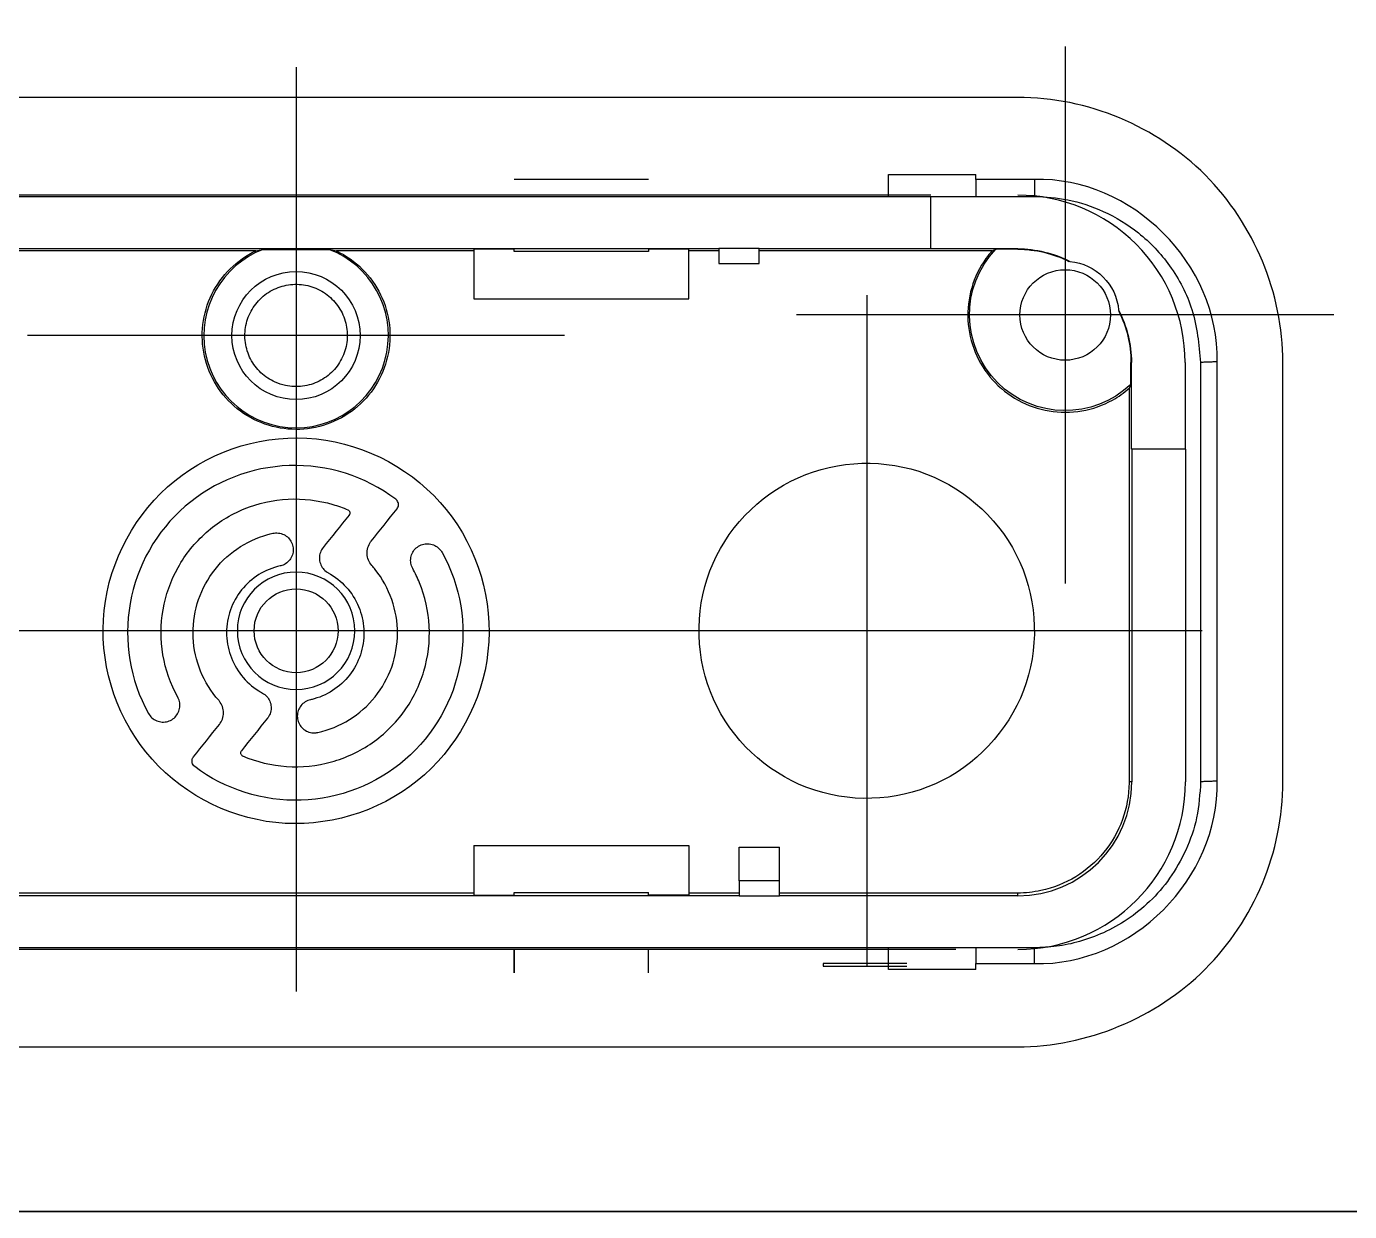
# Model space of a CAD drawing. Extents: x -37 to 6627, y -242 to 2286.
# Drawn here: x 4039.86 to 4079.28, y 311.8 to 347.13 of the extents above; entities that cross this region are included whole.
import ezdxf

# ---------------------------------------------------------------- set-up
doc = ezdxf.new("R2010")
doc.units = 0
doc.header["$LTSCALE"] = 20
doc.header["$MEASUREMENT"] = 0
doc.layers.add('1', color=1, linetype='CONTINUOUS')
doc.layers.add('3', color=3, linetype='CONTINUOUS')

# ---------------------------------------------------------------- blocks, each defined once
blk = doc.blocks.new('A$C915d0707')
at = {"layer": '1', "color": 7, "linetype": 'Continuous'}
for points, knots in [([(12.277, 49.283), (37.606, 48.952), (62.933, 48.508), (113.582, 47.389), (138.903, 46.716), (214.857, 44.353), (265.468, 42.321), (328.623, 39.215), (341.249, 38.565), (366.465, 37.211), (379.043, 36.507), (397.686, 35.422), (403.863, 35.056), (416.118, 34.316), (422.128, 33.946), (433.714, 33.222), (439.314, 32.865), (450.059, 32.172), (455.178, 31.836), (464.548, 31.215), (468.876, 30.923), (476.45, 30.409), (479.697, 30.186), (485.215, 29.805), (487.494, 29.647), (491.209, 29.387), (492.651, 29.286), (499.018, 28.837), (501.604, 28.652), (501.604, 28.652)], [0, 0, 0, 0, 0.125, 0.125, 0.25, 0.25, 0.5, 0.5, 0.5625, 0.5625, 0.625, 0.625, 0.65625, 0.65625, 0.6875, 0.6875, 0.71875, 0.71875, 0.75, 0.75, 0.78125, 0.78125, 0.8125, 0.8125, 0.84375, 0.84375, 0.875, 0.875, 1, 1, 1, 1]), ([(503.46, 26.727), (503.46, 26.727), (500.849, 26.913), (494.433, 27.362), (492.98, 27.464), (489.242, 27.721), (486.955, 27.878), (481.43, 28.253), (478.185, 28.471), (470.627, 28.975), (466.308, 29.26), (456.956, 29.869), (451.853, 30.198), (441.106, 30.881), (435.505, 31.232), (423.916, 31.948), (417.915, 32.313), (405.618, 33.048), (399.419, 33.413), (380.707, 34.494), (368.078, 35.199), (342.75, 36.56), (330.066, 37.215), (266.618, 40.344), (215.773, 42.39), (139.466, 44.769), (114.027, 45.448), (63.143, 46.573), (37.698, 47.021), (12.251, 47.353)], [0, 0, 0, 0, 0.125, 0.125, 0.15625, 0.15625, 0.1875, 0.1875, 0.21875, 0.21875, 0.25, 0.25, 0.28125, 0.28125, 0.3125, 0.3125, 0.34375, 0.34375, 0.375, 0.375, 0.4375, 0.4375, 0.5, 0.5, 0.75, 0.75, 0.875, 0.875, 1, 1, 1, 1]), ([(9.032, 2.07), (34.703, 2.07), (60.374, 2.07), (111.717, 2.07), (137.392, 2.07), (214.393, 2.07), (265.684, 2.07), (329.744, 2.07), (342.555, 2.07), (368.139, 2.07), (380.901, 2.07), (399.832, 2.07), (406.141, 2.07), (418.405, 2.07), (424.378, 2.07), (435.966, 2.07), (441.581, 2.07), (452.383, 2.07), (457.495, 2.07), (466.849, 2.07), (471.126, 2.07), (478.814, 2.07), (482.103, 2.07), (487.681, 2.07), (489.976, 2.07), (493.765, 2.07), (495.235, 2.07), (501.703, 2.07), (504.321, 2.07), (504.321, 2.07)], [0, 0, 0, 0, 0.125, 0.125, 0.25, 0.25, 0.5, 0.5, 0.5625, 0.5625, 0.625, 0.625, 0.65625, 0.65625, 0.6875, 0.6875, 0.71875, 0.71875, 0.75, 0.75, 0.78125, 0.78125, 0.8125, 0.8125, 0.84375, 0.84375, 0.875, 0.875, 1, 1, 1, 1]), ([(502.322, 0), (502.323, 0), (499.718, 0), (493.28, 0), (491.817, 0), (488.038, 0), (485.746, 0), (480.164, 0), (476.86, 0), (469.158, 0), (464.87, 0), (455.491, 0), (450.356, 0), (439.559, 0), (433.948, 0), (422.37, 0), (416.402, 0), (404.152, 0), (397.865, 0), (379.013, 0), (366.309, 0), (340.851, 0), (328.106, 0), (264.373, 0), (213.343, 0), (136.735, 0), (111.192, 0), (60.112, 0), (34.572, 0), (9.032, 0)], [0, 0, 0, 0, 0.125, 0.125, 0.15625, 0.15625, 0.1875, 0.1875, 0.21875, 0.21875, 0.25, 0.25, 0.28125, 0.28125, 0.3125, 0.3125, 0.34375, 0.34375, 0.375, 0.375, 0.4375, 0.4375, 0.5, 0.5, 0.75, 0.75, 0.875, 0.875, 1, 1, 1, 1])]:
    blk.add_open_spline(points, degree=3, knots=knots, dxfattribs=at)

msp = doc.modelspace()

# ---------------------------------------------------------------- linework, layer by layer
at = {"layer": '1', "color": 7, "linetype": 'Continuous'}
for p, q in [((4070.80675, 346.52821), (4070.80675, 330.52821)), ((4047.89255, 345.91686), (4047.89255, 329.91686)), ((4047.89255, 345.91407), (4047.89255, 329.91407)), ((4058.39255, 342.57085), (4054.39254, 342.57085)), ((4054.39254, 342.57085), (4054.39254, 342.57085)), ((4065.54254, 342.064), (4065.54254, 342.714)), ((4032.24265, 342.11352), (4066.80675, 342.11352)), ((4065.54254, 342.064), (4065.54254, 342.064)), ((4065.54254, 342.064), (4068.14254, 342.064)), ((4066.80675, 340.514), (4066.80675, 342.06399)), ((4022.33909, 340.514), (4060.49255, 340.514)), ((4046.91237, 340.48346), (4048.87273, 340.48346)), ((4053.19255, 340.49218), (4053.19254, 340.43767)), ((4054.39255, 340.49218), (4053.19255, 340.49218)), ((4054.39254, 340.42457), (4054.39255, 340.49218)), ((4058.39255, 340.49218), (4058.39255, 340.42457)), ((4059.59255, 340.49218), (4058.39255, 340.49218)), ((4059.59254, 340.43767), (4059.59255, 340.49218)), ((4060.49255, 340.514), (4060.49255, 340.064)), ((4061.69255, 340.514), (4060.49255, 340.514)), ((4061.69255, 340.514), (4066.80675, 340.514)), ((4061.69255, 340.064), (4061.69255, 340.514)), ((4066.80675, 340.50091), (4066.80675, 340.514)), ((4069.39254, 340.50091), (4066.80675, 340.50091)), ((4069.39254, 340.48782), (4068.73735, 340.48782)), ((4069.39254, 340.50091), (4069.39254, 340.48782)), ((4047.89255, 339.86408), (4047.89255, 318.36408)), ((4060.49255, 340.064), (4061.69255, 340.064)), ((4064.89255, 339.11408), (4064.89255, 319.11408)), ((4078.80675, 338.52821), (4062.80675, 338.52821)), ((4055.89255, 337.91686), (4039.89255, 337.91686)), ((4055.89255, 337.91407), (4039.89255, 337.91407)), ((4072.76636, 336.45881), (4072.76636, 337.114)), ((4072.77945, 337.114), (4072.76636, 337.114)), ((4072.77945, 334.52821), (4072.77945, 337.114)), ((4074.37897, 337.114), (4074.37897, 334.52821)), ((4072.79254, 334.52821), (4072.77945, 334.52821)), ((4072.79254, 334.52821), (4072.79254, 324.614)), ((4074.39206, 334.52821), (4072.79254, 334.52821)), ((4074.39206, 334.52821), (4074.39206, 324.614)), ((4041.64255, 329.11408), (4020.14255, 329.11408)), ((4058.64255, 329.11408), (4037.14255, 329.11408)), ((4074.89255, 329.11408), (4054.89255, 329.11408)), ((4072.79254, 324.614), (4072.71138, 324.614)), ((4061.09255, 322.664), (4062.29255, 322.664)), ((4061.09255, 321.664), (4061.09255, 322.664)), ((4062.29255, 321.664), (4062.29255, 322.664)), ((4062.29255, 321.664), (4061.09255, 321.664)), ((4061.09255, 321.664), (4061.09255, 321.214)), ((4062.29255, 321.214), (4062.29255, 321.664)), ((4053.19254, 321.29616), (4053.19255, 321.23582)), ((4054.39255, 321.23582), (4054.39254, 321.3107)), ((4058.39255, 321.23582), (4058.39255, 321.3107)), ((4059.59254, 321.29616), (4059.59255, 321.23582)), ((4069.39254, 321.214), (4069.39254, 321.29616)), ((4061.09255, 321.214), (4022.34051, 321.214)), ((4053.19255, 321.23582), (4054.39255, 321.23582)), ((4059.59255, 321.23582), (4058.39255, 321.23582)), ((4061.09255, 321.214), (4062.29255, 321.214)), ((4069.39254, 321.214), (4062.29255, 321.214)), ((4067.54566, 319.61448), (4032.24333, 319.61448)), ((4054.39254, 318.91396), (4054.39254, 319.61448)), ((4058.39255, 318.91396), (4058.39255, 319.61448)), ((4065.54254, 319.664), (4065.54254, 319.664)), ((4065.54254, 319.014), (4065.54254, 319.664)), ((4068.14254, 319.664), (4065.54254, 319.664)), ((4063.59254, 319.19797), (4063.59254, 319.114)), ((4066.09254, 319.19797), (4063.59254, 319.19797)), ((4063.59254, 319.114), (4063.59254, 319.114)), ((4063.59254, 319.114), (4066.09254, 319.114))]:
    msp.add_line(p, q, dxfattribs=at)
for centre, radius in [((4047.89255, 337.91407), 1.90962), ((4070.80675, 338.52821), 1.35), ((4047.89255, 329.11408), 1.25)]:
    msp.add_circle(centre, radius, dxfattribs=at)
at = {"layer": '1', "color": 7, "linetype": 'Continuous', "extrusion": (-3.7494e-33, 6.12323e-17, -1)}
msp.add_circle((-4047.89255, 329.11408), 1.75, dxfattribs=at)
at = {"layer": '1', "color": 7, "linetype": 'Continuous'}
for centre, radius, start, end in [((4069.39254, 337.114), 4.98643, 359.999976, 90), ((4047.89255, 337.91407), 2.75, 110.881096, 69.118904), ((4069.39254, 324.614), 3.4, 270, 359.999976), ((4069.39254, 324.614), 4.99952, 270, 359.999976)]:
    msp.add_arc(centre, radius, start, end, dxfattribs=at)
at = {"layer": '1', "color": 7, "linetype": 'Continuous', "extrusion": (0, 0, -1)}
for centre, radius, start, end in [((-4070.80675, 338.52821), 2.85, 226.56108, 43.438927), ((-4069.39254, 337.114), 3.37382, 90, 116.834297), ((-4069.39254, 337.114), 3.37382, 153.165703, 180.000024)]:
    msp.add_arc(centre, radius, start, end, dxfattribs=at)
at = {"layer": '1', "color": 7, "linetype": 'Continuous', "extrusion": (-3.7494e-33, 6.12323e-17, -1)}
for centre, radius, start, end in [((-4069.39254, 337.114), 3.38691, 90, 117.367502), ((-4070.80675, 338.52821), 1.6, 95.118152, 174.881848), ((-4069.39254, 337.114), 3.38691, 152.632498, 180.000024)]:
    msp.add_arc(centre, radius, start, end, dxfattribs=at)
at = {"layer": '1', "color": 7, "linetype": 'Continuous'}
for points, degree in [([(4069.39254, 345.014), (4055.0592, 345.014), (4040.72587, 345.014), (4026.39253, 345.014)], 3), ([(4065.54254, 342.714), (4066.40921, 342.714), (4067.27588, 342.714), (4068.14254, 342.714)], 3), ([(4065.54254, 342.064), (4065.54254, 342.714)], 1), ([(4068.14254, 342.57068), (4068.14254, 342.714)], 1), ([(4069.89254, 342.57068), (4069.30921, 342.57068), (4068.72588, 342.57068), (4068.14254, 342.57068)], 3), ([(4068.14254, 342.57068), (4068.14254, 342.064)], 1), ([(4075.33213, 337.13108), (4075.39743, 340.04936), (4072.79956, 342.63589), (4069.89254, 342.57068)], 3), ([(4069.89254, 342.57068), (4069.89254, 342.064)], 1), ([(4032.24254, 342.064), (4043.34254, 342.064), (4054.44254, 342.064), (4065.54254, 342.064)], 3), ([(4068.14254, 342.064), (4069.89255, 342.064)], 1), ([(4046.68927, 340.43767), (4041.82477, 340.43767), (4036.96028, 340.43767), (4032.09578, 340.43767)], 3), ([(4046.68927, 340.43767), (4046.75675, 340.45293), (4046.82955, 340.4682), (4046.91237, 340.48346)], 3), ([(4053.19254, 340.43767), (4051.82697, 340.43767), (4050.4614, 340.43767), (4049.09583, 340.43767)], 3), ([(4053.19254, 340.43767), (4053.19254, 339.014)], 1), ([(4054.39254, 340.42457), (4054.39254, 340.44712), (4054.39254, 340.46966), (4054.39254, 340.4922)], 3), ([(4059.59254, 339.014), (4059.59254, 340.43767)], 1), ([(4060.49255, 340.43767), (4060.19255, 340.43767), (4059.89254, 340.43767), (4059.59254, 340.43767)], 3), ([(4068.6239, 340.43767), (4066.31345, 340.43767), (4064.003, 340.43767), (4061.69255, 340.43767)], 3), ([(4070.94949, 340.12183), (4070.93801, 340.12286), (4070.92669, 340.12375), (4070.91552, 340.12451)], 3), ([(4053.19254, 339.014), (4055.32588, 339.014), (4057.45921, 339.014), (4059.59254, 339.014)], 3), ([(4072.40037, 338.67095), (4072.4014, 338.65947), (4072.40229, 338.64815), (4072.40305, 338.63698)], 3), ([(4075.33213, 337.13108), (4074.84254, 337.114)], 1), ([(4074.84254, 337.114), (4074.84254, 324.614)], 1), ([(4075.33213, 324.63108), (4075.33213, 337.13108)], 1), ([(4077.29254, 324.614), (4077.29254, 337.114)], 1), ([(4072.71496, 336.34261), (4072.71377, 332.43307), (4072.71257, 328.52354), (4072.71138, 324.614)], 3), ([(4050.13001, 331.78419), (4050.38662, 332.10494), (4050.64323, 332.4257), (4050.89985, 332.74645)], 3), ([(4049.47411, 332.56503), (4049.21476, 332.24086), (4048.95542, 331.91668), (4048.69607, 331.59251)], 3), ([(4047.03992, 326.50952), (4046.78057, 326.18535), (4046.52122, 325.86118), (4046.26187, 325.537)], 3), ([(4044.83614, 325.35558), (4045.09275, 325.67634), (4045.34937, 325.99709), (4045.60598, 326.31784)], 3), ([(4069.89254, 319.19149), (4072.81326, 319.12688), (4075.39814, 321.72646), (4075.33213, 324.63108)], 3), ([(4075.33213, 324.63108), (4074.84254, 324.614)], 1), ([(4053.19254, 322.714), (4053.19254, 321.29616)], 1), ([(4053.19254, 322.714), (4055.32588, 322.714), (4057.45921, 322.714), (4059.59254, 322.714)], 3), ([(4059.59254, 322.714), (4059.59254, 321.29616)], 1), ([(4053.19254, 321.29616), (4043.99254, 321.29616), (4034.79254, 321.29616), (4025.59254, 321.29616)], 3), ([(4054.39254, 321.3107), (4055.72588, 321.3107), (4057.05921, 321.3107), (4058.39255, 321.3107)], 3), ([(4054.39254, 321.23581), (4054.39254, 321.26077), (4054.39254, 321.28574), (4054.39254, 321.3107)], 3), ([(4061.09255, 321.29616), (4060.59255, 321.29616), (4060.09254, 321.29616), (4059.59254, 321.29616)], 3), ([(4069.39254, 321.29616), (4067.02587, 321.29616), (4064.65921, 321.29616), (4062.29255, 321.29616)], 3), ([(4065.54254, 319.664), (4054.44254, 319.664), (4043.34254, 319.664), (4032.24254, 319.664)], 3), ([(4065.54254, 319.014), (4065.54254, 319.664)], 1), ([(4068.14254, 319.664), (4068.14254, 319.19149)], 1), ([(4069.89254, 319.664), (4068.14254, 319.664)], 1), ([(4069.89254, 319.19149), (4069.89254, 319.66399)], 1), ([(4068.14254, 319.014), (4067.27588, 319.014), (4066.40921, 319.014), (4065.54254, 319.014)], 3), ([(4068.14254, 319.014), (4068.14254, 319.19149)], 1), ([(4068.14254, 319.19149), (4068.72587, 319.19149), (4069.3092, 319.19149), (4069.89253, 319.19149)], 3), ([(4026.39253, 316.714), (4040.72587, 316.714), (4055.0592, 316.714), (4069.39254, 316.714)], 3), ([(3993.95213, 311.80157), (4024.54433, 311.80157), (4055.13653, 311.80157), (4085.72874, 311.80157)], 3)]:
    msp.add_open_spline(points, degree=degree, dxfattribs=at)
for points, knots in [([(4077.29254, 337.114), (4077.29254, 339.16936), (4076.43918, 341.23741), (4073.5262, 344.15485), (4071.48252, 345.014), (4069.39254, 345.014)], [0, 0, 0, 0, 0.5, 0.5, 1, 1, 1, 1]), ([(4069.89255, 342.064), (4070.22534, 342.04369), (4070.92952, 342.00072), (4071.99495, 341.63763), (4073.05743, 340.99592), (4073.98896, 340.00149), (4074.69137, 338.67261), (4074.79078, 337.64767), (4074.84254, 337.114)], [0, 0, 0, 0, 0.12859301, 0.27210264, 0.43068281, 0.60457432, 0.79410897, 1, 1, 1, 1]), ([(4049.09583, 340.43767), (4049.37838, 340.30299), (4049.64156, 340.11767), (4050.08558, 339.67653), (4050.27255, 339.41462), (4050.54557, 338.85139), (4050.63535, 338.54228), (4050.70657, 337.9202), (4050.68895, 337.59866), (4050.5501, 336.98789), (4050.42695, 336.69025), (4050.09361, 336.15991), (4049.87885, 335.91987), (4049.38876, 335.52993), (4049.10672, 335.3746), (4048.5154, 335.169), (4048.19799, 335.11583), (4047.5722, 335.11751), (4047.25521, 335.17235), (4046.66537, 335.3809), (4046.38441, 335.53749), (4045.89676, 335.92942), (4045.68338, 336.17018), (4045.35277, 336.70151), (4045.23103, 336.99943), (4045.09485, 337.6105), (4045.07858, 337.93207), (4045.15243, 338.554), (4045.2436, 338.86292), (4045.51933, 339.42538), (4045.70768, 339.68669), (4046.15089, 340.12287), (4046.41064, 340.30486), (4046.68927, 340.43767)], [0, 0, 0, 0, 0.06253918, 0.06253918, 0.12507649, 0.12507649, 0.18764146, 0.18764146, 0.25023687, 0.25023687, 0.31284199, 0.31284199, 0.37543183, 0.37543183, 0.43798809, 0.43798809, 0.50050722, 0.50050722, 0.56300194, 0.56300194, 0.62549567, 0.62549567, 0.68801222, 0.68801222, 0.75056542, 0.75056542, 0.81315306, 0.81315306, 0.87575785, 0.87575785, 0.93835494, 0.93835494, 1, 1, 1, 1]), ([(4048.87273, 340.48346), (4048.87589, 340.48287), (4048.87903, 340.48229), (4048.96105, 340.46703), (4049.03092, 340.45235), (4049.09583, 340.43767)], [0, 0, 0, 0, 0.03814011, 0.03814011, 1, 1, 1, 1]), ([(4058.39255, 340.42457), (4057.72588, 340.42457), (4057.05921, 340.42457), (4055.72588, 340.42457), (4055.05921, 340.42457), (4054.39254, 340.42457)], [0, 0, 0, 0, 0.50000002, 0.50000002, 1, 1, 1, 1]), ([(4068.6239, 340.43767), (4068.5613, 340.36614), (4068.50216, 340.29145), (4068.25812, 339.95003), (4068.11236, 339.64974), (4067.93086, 339.0263), (4067.89269, 338.69453), (4067.92786, 338.0459), (4068.00173, 337.72009), (4068.2498, 337.11958), (4068.42742, 336.83659), (4068.86037, 336.35217), (4069.12164, 336.14402), (4069.6904, 335.8304), (4070.00572, 335.72055), (4070.64596, 335.61293), (4070.97971, 335.61363), (4071.61927, 335.72388), (4071.9339, 335.83492), (4072.21738, 335.99269), (4072.39456, 336.0913), (4072.56225, 336.20923), (4072.71496, 336.34261)], [0, 0, 0, 0, 0.03262282, 0.03262282, 0.14484486, 0.14484486, 0.25713176, 0.25713176, 0.36945691, 0.36945691, 0.48177684, 0.48177684, 0.59405038, 0.59405038, 0.70625669, 0.70625669, 0.81840446, 0.81840446, 0.93052802, 0.93052802, 0.93052802, 1, 1, 1, 1]), ([(4068.6239, 340.43767), (4068.64084, 340.44536), (4068.65797, 340.45304), (4068.6957, 340.46976), (4068.71636, 340.47879), (4068.73735, 340.48782)], [0, 0, 0, 0, 0.45986972, 0.45986972, 1, 1, 1, 1]), ([(4047.5765, 336.42477), (4047.74398, 336.38937), (4047.91929, 336.38239), (4048.25767, 336.42622), (4048.42541, 336.47764), (4048.73022, 336.63093), (4048.8715, 336.73493), (4049.10847, 336.98046), (4049.20741, 337.12538), (4049.34985, 337.43559), (4049.39527, 337.60517), (4049.42701, 337.94518), (4049.41372, 338.12031), (4049.33104, 338.45176), (4049.26049, 338.61264), (4049.07268, 338.89801), (4048.95283, 339.02645), (4048.68116, 339.23346), (4048.5256, 339.31493), (4048.20084, 339.42029), (4048.02717, 339.44566), (4047.68598, 339.4376), (4047.51376, 339.40409), (4047.19453, 339.28364), (4047.04312, 339.19505), (4046.78169, 338.97579), (4046.66809, 338.84207), (4046.49388, 338.54858), (4046.4309, 338.38474), (4046.36361, 338.04998), (4046.35841, 337.87445), (4046.40579, 337.53617), (4046.45903, 337.36877), (4046.61579, 337.06523), (4046.72148, 336.9249), (4046.9699, 336.69045), (4047.11605, 336.59307), (4047.3697, 336.48011), (4047.47249, 336.44676), (4047.5765, 336.42477)], [0, 0, 0, 0, 0.05365692, 0.05365692, 0.10731353, 0.10731353, 0.1609764, 0.1609764, 0.21466477, 0.21466477, 0.2683857, 0.2683857, 0.32213198, 0.32213198, 0.3758853, 0.3758853, 0.42962424, 0.42962424, 0.48333365, 0.48333365, 0.5370114, 0.5370114, 0.59066919, 0.59066919, 0.64432749, 0.64432749, 0.69800651, 0.69800651, 0.75171738, 0.75171738, 0.80545732, 0.80545732, 0.85921079, 0.85921079, 0.9129563, 0.9129563, 0.96667585, 0.96667585, 1, 1, 1, 1]), ([(4072.76636, 336.45881), (4072.75522, 336.43293), (4072.74409, 336.40753), (4072.72696, 336.36912), (4072.72096, 336.35581), (4072.71496, 336.34261)], [0, 0, 0, 0, 0.64996024, 0.64996024, 1, 1, 1, 1]), ([(4048.49808, 334.83211), (4046.98657, 334.99217), (4045.44283, 334.52822), (4043.10965, 332.64081), (4042.3334, 331.21339), (4042.0162, 328.23106), (4042.46528, 326.68278), (4044.37246, 324.32081), (4045.79198, 323.55491), (4048.77802, 323.23763), (4050.33716, 323.69786), (4052.67109, 325.58177), (4053.44891, 326.9955), (4053.7711, 330.01087), (4053.31017, 331.55666), (4051.42437, 333.89352), (4050.00959, 334.67204), (4048.49808, 334.83211)], [0, 0, 0, 0, 0.125, 0.125, 0.25, 0.25, 0.375, 0.375, 0.5, 0.5, 0.625, 0.625, 0.75, 0.75, 0.875, 0.875, 1, 1, 1, 1]), ([(4050.86378, 333.03659), (4049.95076, 333.7221), (4048.83107, 334.07568), (4046.54883, 334.00024), (4045.45369, 333.57219), (4043.72794, 332.07891), (4043.14679, 331.05396), (4042.74943, 328.80981), (4042.94207, 327.6512), (4043.49352, 326.65162)], [0, 0, 0, 0, 0.25, 0.25, 0.5, 0.5, 0.75, 0.75, 1, 1, 1, 1]), ([(4063.34435, 324.35981), (4064.60102, 323.95058), (4065.99803, 324.06623), (4068.32386, 325.25028), (4069.24207, 326.32441), (4070.05051, 328.80409), (4069.94808, 330.20202), (4068.75248, 332.55544), (4067.68363, 333.46313), (4065.20124, 334.27248), (4063.79181, 334.16278), (4061.46598, 332.98185), (4060.54889, 331.91968), (4059.73023, 329.41271), (4059.84324, 328.01474), (4061.02508, 325.68673), (4062.08767, 324.76905), (4063.34435, 324.35981)], [0, 0, 0, 0, 0.125, 0.125, 0.25, 0.25, 0.375, 0.375, 0.5, 0.5, 0.625, 0.625, 0.75, 0.75, 0.875, 0.875, 1, 1, 1, 1]), ([(4044.36841, 327.1315), (4044.15246, 327.52295), (4044.00092, 327.95699), (4043.85233, 328.8387), (4043.85306, 329.29852), (4044.00517, 330.17883), (4044.15813, 330.6116), (4044.5928, 331.39019), (4044.88, 331.74704), (4045.54721, 332.3371), (4045.93616, 332.57869), (4046.76133, 332.91524), (4047.20886, 333.01491), (4048.10063, 333.06027), (4048.55713, 333.00649), (4048.98605, 332.88055), (4049.13869, 332.83573), (4049.28893, 332.78176), (4049.43517, 332.71914)], [0, 0, 0, 0, 0.13627421, 0.13627421, 0.27256105, 0.27256105, 0.40859592, 0.40859592, 0.54435024, 0.54435024, 0.68004148, 0.68004148, 0.8159124, 0.8159124, 0.95212624, 0.95212624, 0.95212624, 1, 1, 1, 1]), ([(4049.43517, 332.71914), (4049.44548, 332.71473), (4049.45517, 332.70847), (4049.47172, 332.69331), (4049.47879, 332.6842), (4049.48938, 332.66442), (4049.49303, 332.65349), (4049.49645, 332.63136), (4049.49627, 332.61986), (4049.49216, 332.5979), (4049.48818, 332.58714), (4049.4801, 332.57312), (4049.47725, 332.56895), (4049.47411, 332.56503)], [0, 0, 0, 0, 0.18404753, 0.18404753, 0.36811979, 0.36811979, 0.55197844, 0.55197844, 0.73549987, 0.73549987, 0.91851869, 0.91851869, 1, 1, 1, 1]), ([(4050.89985, 332.74645), (4050.91409, 332.76426), (4050.92546, 332.78477), (4050.94055, 332.82781), (4050.94448, 332.85092), (4050.94449, 332.89655), (4050.94056, 332.91968), (4050.92547, 332.96282), (4050.91409, 332.98341), (4050.88935, 333.01445), (4050.87715, 333.0264), (4050.86378, 333.03659)], [0, 0, 0, 0, 0.21112381, 0.21112381, 0.42223295, 0.42223295, 0.63352339, 0.63352339, 0.84533561, 0.84533561, 1, 1, 1, 1]), ([(4045.58738, 327.0408), (4045.36125, 327.29652), (4045.17611, 327.59476), (4044.91852, 328.22702), (4044.84261, 328.56981), (4044.80937, 329.25106), (4044.85145, 329.59894), (4045.04576, 330.25113), (4045.2005, 330.5645), (4045.59923, 331.11427), (4045.84869, 331.35826), (4046.40655, 331.74488), (4046.72273, 331.89266), (4047.09889, 331.99651), (4047.14822, 332.00881), (4047.19781, 332.01986)], [0, 0, 0, 0, 0.16316002, 0.16316002, 0.32634257, 0.32634257, 0.48920665, 0.48920665, 0.65164318, 0.65164318, 0.81382919, 0.81382919, 0.97605194, 0.97605194, 1, 1, 1, 1]), ([(4047.19781, 332.01986), (4047.25242, 332.03202), (4047.30988, 332.03486), (4047.42099, 332.02169), (4047.47616, 332.00543), (4047.57679, 331.95625), (4047.62361, 331.9226), (4047.70243, 331.84278), (4047.7355, 331.79549), (4047.78341, 331.69409), (4047.7989, 331.63857), (4047.81042, 331.52721), (4047.80662, 331.46984), (4047.78059, 331.36125), (4047.75802, 331.30853), (4047.69759, 331.21493), (4047.65889, 331.17275), (4047.57096, 331.10449), (4047.52051, 331.07747), (4047.45132, 331.05426), (4047.43459, 331.04959), (4047.41769, 331.04583)], [0, 0, 0, 0, 0.10752862, 0.10752862, 0.21504729, 0.21504729, 0.322828, 0.322828, 0.43069322, 0.43069322, 0.53844453, 0.53844453, 0.64593496, 0.64593496, 0.75313393, 0.75313393, 0.86014005, 0.86014005, 0.96712972, 0.96712972, 1, 1, 1, 1]), ([(4048.69607, 331.59251), (4048.66128, 331.54903), (4048.63354, 331.49895), (4048.59669, 331.39387), (4048.58709, 331.33743), (4048.58708, 331.22603), (4048.59669, 331.16955), (4048.63352, 331.06423), (4048.66131, 331.01397), (4048.73103, 330.92649), (4048.77398, 330.88811), (4048.82996, 330.85293), (4048.83868, 330.84781), (4048.84755, 330.84296)], [0, 0, 0, 0, 0.19271742, 0.19271742, 0.38542645, 0.38542645, 0.5782877, 0.5782877, 0.77162827, 0.77162827, 0.96549315, 0.96549315, 1, 1, 1, 1]), ([(4050.14861, 331.06124), (4050.10682, 331.10849), (4050.07261, 331.1636), (4050.02501, 331.28043), (4050.01099, 331.34378), (4050.00485, 331.46966), (4050.01263, 331.53394), (4050.04853, 331.65444), (4050.07713, 331.71234), (4050.11916, 331.7703), (4050.12451, 331.77731), (4050.13001, 331.78419)], [0, 0, 0, 0, 0.24204082, 0.24204082, 0.48412025, 0.48412025, 0.72571341, 0.72571341, 0.96667435, 0.96667435, 1, 1, 1, 1]), ([(4051.36757, 330.97053), (4051.34058, 331.01946), (4051.32163, 331.07372), (4051.30306, 331.18394), (4051.30315, 331.24142), (4051.32217, 331.35146), (4051.34129, 331.40556), (4051.39563, 331.50288), (4051.43154, 331.54749), (4051.51495, 331.62125), (4051.56357, 331.65144), (4051.66672, 331.69351), (4051.72266, 331.70596), (4051.83414, 331.71162), (4051.89119, 331.70481), (4051.99872, 331.67333), (4052.05058, 331.64789), (4052.14178, 331.58243), (4052.18225, 331.54131), (4052.22455, 331.48089), (4052.23394, 331.46587), (4052.24247, 331.45041)], [0, 0, 0, 0, 0.10743069, 0.10743069, 0.21487003, 0.21487003, 0.32211167, 0.32211167, 0.4291314, 0.4291314, 0.53610097, 0.53610097, 0.64321247, 0.64321247, 0.75060319, 0.75060319, 0.85858013, 0.85858013, 0.96646967, 0.96646967, 1, 1, 1, 1]), ([(4052.24247, 331.45041), (4052.7939, 330.45087), (4052.98694, 329.29111), (4052.58804, 327.04486), (4052.0058, 326.02048), (4050.28151, 324.52988), (4049.18156, 324.101), (4046.90578, 324.02702), (4045.78531, 324.37987), (4044.87221, 325.06544)], [0, 0, 0, 0, 0.25, 0.25, 0.5, 0.5, 0.75, 0.75, 1, 1, 1, 1]), ([(4047.41769, 331.04583), (4047.19475, 330.99617), (4046.97728, 330.90742), (4046.58935, 330.66622), (4046.41352, 330.51046), (4046.12767, 330.15456), (4046.01356, 329.94963), (4045.86188, 329.5196), (4045.82206, 329.28861), (4045.8211, 328.83248), (4045.8599, 328.60106), (4046.0099, 328.1694), (4046.12321, 327.96326), (4046.40805, 327.6044), (4046.58364, 327.44692), (4046.81381, 327.30145), (4046.85081, 327.27966), (4046.88844, 327.25907)], [0, 0, 0, 0, 0.1391401, 0.1391401, 0.27829356, 0.27829356, 0.41724618, 0.41724618, 0.55610828, 0.55610828, 0.69513028, 0.69513028, 0.8344919, 0.8344919, 0.97422739, 0.97422739, 1, 1, 1, 1]), ([(4046.30082, 325.38289), (4046.71345, 325.2062), (4047.16246, 325.09903), (4048.05817, 325.03878), (4048.51768, 325.0848), (4049.37874, 325.32578), (4049.7924, 325.52158), (4050.52789, 326.03206), (4050.85854, 326.35662), (4051.37583, 327.08173), (4051.57426, 327.48859), (4051.82896, 328.34296), (4051.88318, 328.80398), (4051.83409, 329.69444), (4051.73547, 330.13651), (4051.56996, 330.54527), (4051.51105, 330.69078), (4051.44341, 330.83307), (4051.36757, 330.97053)], [0, 0, 0, 0, 0.13684373, 0.13684373, 0.27370021, 0.27370021, 0.40939096, 0.40939096, 0.54664704, 0.54664704, 0.6808911, 0.6808911, 0.81840563, 0.81840563, 0.9527435, 0.9527435, 0.9527435, 1, 1, 1, 1]), ([(4048.84755, 330.84296), (4049.04913, 330.73269), (4049.23446, 330.58612), (4049.54191, 330.2446), (4049.66828, 330.04494), (4049.84509, 329.62107), (4049.89805, 329.39102), (4049.92411, 328.93331), (4049.89775, 328.69932), (4049.77075, 328.26004), (4049.6685, 328.04862), (4049.40358, 327.67705), (4049.2373, 327.51173), (4048.86458, 327.24893), (4048.65296, 327.14791), (4048.39548, 327.07459), (4048.35701, 327.06483), (4048.3183, 327.0562)], [0, 0, 0, 0, 0.13996811, 0.13996811, 0.27994288, 0.27994288, 0.41977806, 0.41977806, 0.55925844, 0.55925844, 0.6983696, 0.6983696, 0.83726019, 0.83726019, 0.97617518, 0.97617518, 1, 1, 1, 1]), ([(4048.53818, 326.08218), (4048.86997, 326.15608), (4049.19362, 326.28816), (4049.77097, 326.64714), (4050.03266, 326.87896), (4050.45809, 327.40863), (4050.62791, 327.71362), (4050.85366, 328.35364), (4050.91291, 328.6974), (4050.91435, 329.37626), (4050.8566, 329.72067), (4050.63336, 330.3631), (4050.46457, 330.66979), (4050.21933, 330.97904), (4050.18451, 331.02063), (4050.14861, 331.06124)], [0, 0, 0, 0, 0.16247575, 0.16247575, 0.32496711, 0.32496711, 0.48722394, 0.48722394, 0.64937507, 0.64937507, 0.81171292, 0.81171292, 0.97444932, 0.97444932, 1, 1, 1, 1]), ([(4046.88844, 327.25907), (4046.93766, 327.23215), (4046.9829, 327.19636), (4047.05797, 327.11298), (4047.08882, 327.06423), (4047.13199, 326.96074), (4047.14491, 326.90457), (4047.15127, 326.79283), (4047.14483, 326.7357), (4047.11382, 326.62846), (4047.08885, 326.57684), (4047.05117, 326.52399), (4047.04564, 326.51667), (4047.03992, 326.50952)], [0, 0, 0, 0, 0.19415704, 0.19415704, 0.38832805, 0.38832805, 0.5822906, 0.5822906, 0.77576282, 0.77576282, 0.96872486, 0.96872486, 1, 1, 1, 1]), ([(4043.49352, 326.65162), (4043.52057, 326.60259), (4043.5565, 326.55761), (4043.63995, 326.48291), (4043.68873, 326.4523), (4043.79227, 326.40932), (4043.84855, 326.39653), (4043.96055, 326.39028), (4044.01784, 326.39679), (4044.12529, 326.42803), (4044.17696, 326.45306), (4044.26776, 326.51797), (4044.30817, 326.55869), (4044.37222, 326.6499), (4044.3968, 326.70161), (4044.427, 326.80877), (4044.43308, 326.86567), (4044.42616, 326.97686), (4044.41306, 327.03265), (4044.3846, 327.10023), (4044.37691, 327.1161), (4044.36841, 327.1315)], [0, 0, 0, 0, 0.10761198, 0.10761198, 0.21524395, 0.21524395, 0.32311351, 0.32311351, 0.43089841, 0.43089841, 0.53822885, 0.53822885, 0.64546515, 0.64546515, 0.7524903, 0.7524903, 0.85948039, 0.85948039, 0.96662545, 0.96662545, 1, 1, 1, 1]), ([(4045.60598, 326.31784), (4045.64515, 326.3668), (4045.6764, 326.42319), (4045.71789, 326.54151), (4045.72872, 326.60506), (4045.72875, 326.73051), (4045.71796, 326.79412), (4045.67649, 326.91275), (4045.6452, 326.96937), (4045.6, 327.02615), (4045.59378, 327.03356), (4045.58738, 327.0408)], [0, 0, 0, 0, 0.2405982, 0.2405982, 0.4811804, 0.4811804, 0.72200454, 0.72200454, 0.96342315, 0.96342315, 1, 1, 1, 1]), ([(4048.3183, 327.0562), (4048.26378, 327.04406), (4048.21058, 327.02236), (4048.1158, 326.96324), (4048.07277, 326.92519), (4048.0031, 326.83809), (4047.97522, 326.78807), (4047.93839, 326.683), (4047.92865, 326.62661), (4047.92864, 326.51525), (4047.93809, 326.45874), (4047.97492, 326.35343), (4048.00257, 326.30309), (4048.07229, 326.21561), (4048.11512, 326.17712), (4048.21004, 326.11747), (4048.26329, 326.09527), (4048.37269, 326.07037), (4048.43029, 326.06708), (4048.50354, 326.07542), (4048.52097, 326.07834), (4048.53818, 326.08218)], [0, 0, 0, 0, 0.10750468, 0.10750468, 0.21497034, 0.21497034, 0.32208356, 0.32208356, 0.42909692, 0.42909692, 0.53620415, 0.53620415, 0.64354345, 0.64354345, 0.75113775, 0.75113775, 0.85888427, 0.85888427, 0.96659482, 0.96659482, 1, 1, 1, 1]), ([(4044.87221, 325.06544), (4044.85395, 325.07936), (4044.83785, 325.09662), (4044.8126, 325.13497), (4044.80312, 325.15659), (4044.79202, 325.20111), (4044.79025, 325.22462), (4044.79455, 325.2702), (4044.80066, 325.29291), (4044.81712, 325.32858), (4044.82588, 325.34276), (4044.83614, 325.35558)], [0, 0, 0, 0, 0.21253617, 0.21253617, 0.42508896, 0.42508896, 0.63734603, 0.63734603, 0.84901968, 0.84901968, 1, 1, 1, 1]), ([(4046.26187, 325.537), (4046.25492, 325.52831), (4046.24937, 325.5183), (4046.242, 325.49729), (4046.24008, 325.48601), (4046.24007, 325.46373), (4046.24199, 325.45244), (4046.24935, 325.43137), (4046.2549, 325.42132), (4046.26884, 325.40382), (4046.27744, 325.39615), (4046.29135, 325.3874), (4046.29601, 325.38495), (4046.30082, 325.38289)], [0, 0, 0, 0, 0.18263647, 0.18263647, 0.3652608, 0.3652608, 0.54806878, 0.54806878, 0.73132603, 0.73132603, 0.91509263, 0.91509263, 1, 1, 1, 1]), ([(4069.39254, 316.714), (4071.44911, 316.714), (4073.51784, 317.5688), (4076.43508, 320.48249), (4077.29253, 322.52531), (4077.29254, 324.614)], [0, 0, 0, 0, 0.5, 0.5, 1, 1, 1, 1]), ([(4072.71138, 324.614), (4072.71138, 324.603), (4072.71132, 324.592), (4072.7074, 324.20936), (4072.63934, 323.83325), (4072.38597, 323.13439), (4072.19716, 322.802), (4071.72662, 322.22652), (4071.43842, 321.97546), (4070.80402, 321.58839), (4070.4491, 321.44698), (4070.08577, 321.36937), (4069.85854, 321.32084), (4069.6249, 321.29616), (4069.39254, 321.29616)], [0, 0, 0, 0, 0.00628237, 0.00628237, 0.22146286, 0.22146286, 0.4366448, 0.4366448, 0.65174654, 0.65174654, 0.86672162, 0.86672162, 0.86672162, 1, 1, 1, 1]), ([(4074.84254, 324.614), (4074.81902, 324.25343), (4074.77327, 323.55193), (4074.43301, 322.57644), (4073.95293, 321.73292), (4073.35369, 321.03689), (4072.67877, 320.49715), (4071.96943, 320.10253), (4071.25685, 319.84202), (4070.5643, 319.69082), (4070.11082, 319.67271), (4069.89254, 319.664)], [0, 0, 0, 0, 0.13914467, 0.27071778, 0.39512796, 0.51265083, 0.62340345, 0.72747261, 0.82490716, 0.91572115, 1, 1, 1, 1]), ([(4054.39254, 319.61447), (4054.39254, 319.54016), (4054.39254, 319.46586), (4054.39254, 319.3115), (4054.39254, 319.23145), (4054.39254, 319.07225), (4054.39254, 318.99311), (4054.39254, 318.91396)], [0, 0, 0, 0, 0.31822492, 0.31822492, 0.66104992, 0.66104992, 1, 1, 1, 1])]:
    msp.add_open_spline(points, degree=3, knots=knots, dxfattribs=at)
at = {"layer": '3', "color": 7}
msp.add_line((4584.89365, 311.80157), (3991.95334, 311.80157), dxfattribs=at)

# ---------------------------------------------------------------- block references
at = {"layer": '3', "color": 7, "rotation": 99.99999999999999}
msp.add_blockref('A$C915d0707', (4143.48961, 327.77154), dxfattribs=at)

doc.saveas('drawing.dxf')
